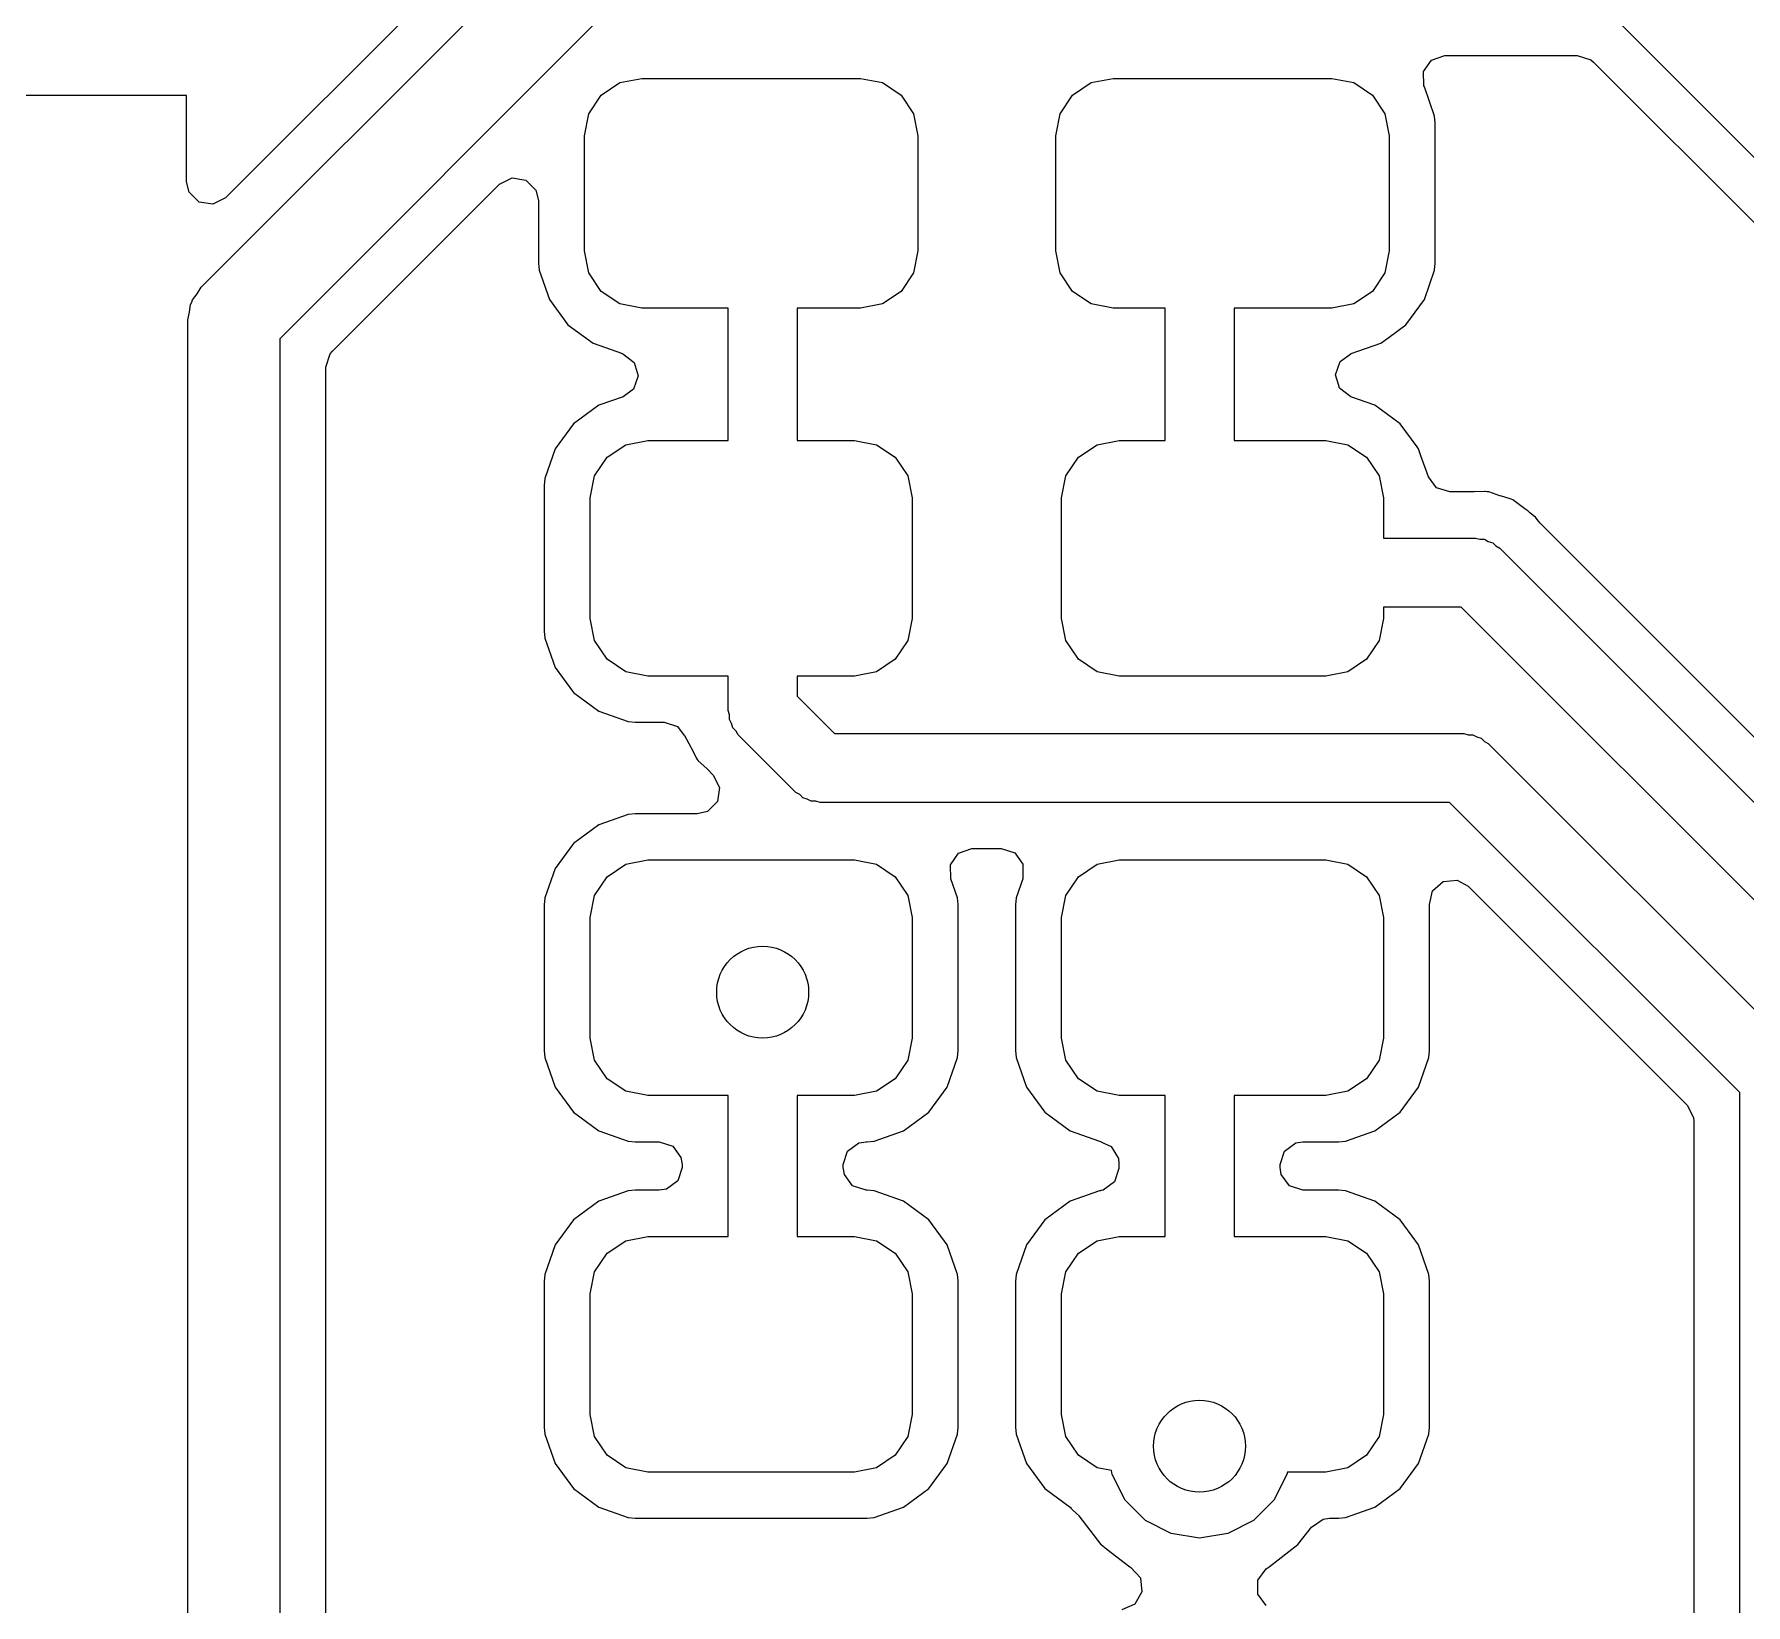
# Model space of a CAD drawing. Extents: x 0 to 2.79, y -2.39 to 0.
# Drawn here: x 0.3091 to 0.6022, y -1.4279 to -1.159 of the extents above; entities that cross this region are included whole.
import ezdxf

# ---------------------------------------------------------------- set-up
doc = ezdxf.new("R2010")
doc.units = 0
doc.header["$MEASUREMENT"] = 0
doc.layers.add('BLACK', color=7, linetype='CONTINUOUS')

msp = doc.modelspace()

# ---------------------------------------------------------------- linework, layer by layer
at = {"layer": 'BLACK', "linetype": 'CONTINUOUS'}
for p, q in [((0.394059, -1.13482), (0.341881, -1.187)), ((0.337739, -1.20231), (0.398763, -1.14128)), ((0.407592, -1.15472), (0.351181, -1.21114)), ((0.609393, -1.18588), (0.578235, -1.15472)), ((0.547035, -1.16539), (0.548407, -1.16341)), ((0.548407, -1.16341), (0.550681, -1.16262)), ((0.550681, -1.16262), (0.550768, -1.16262)), ((0.550768, -1.16262), (0.57335, -1.16262)), ((0.57335, -1.16262), (0.575641, -1.16336)), ((0.575641, -1.16336), (0.576106, -1.16376)), ((0.547089, -1.1678), (0.547035, -1.16539)), ((0.576106, -1.16376), (0.604689, -1.19234)), ((0.406229, -1.16942), (0.409422, -1.16728)), ((0.409422, -1.16728), (0.413189, -1.16654)), ((0.413189, -1.16654), (0.450591, -1.16654)), ((0.450591, -1.16654), (0.454357, -1.16728)), ((0.454357, -1.16728), (0.45755, -1.16942)), ((0.486938, -1.16942), (0.490131, -1.16728)), ((0.490131, -1.16728), (0.493898, -1.16654)), ((0.493898, -1.16654), (0.531299, -1.16654)), ((0.531299, -1.16654), (0.535066, -1.16728)), ((0.535066, -1.16728), (0.538259, -1.16942)), ((0.547157, -1.168), (0.547089, -1.1678)), ((0.548923, -1.17304), (0.547157, -1.168)), ((0.547157, -1.168), (0.547157, -1.168)), ((0.335228, -1.16947), (0.023827, -1.16947)), ((0.335228, -1.18424), (0.335228, -1.16947)), ((0.335228, -1.16947), (0.335228, -1.16947)), ((0.404096, -1.17261), (0.406229, -1.16942)), ((0.45755, -1.16942), (0.459684, -1.17261)), ((0.484804, -1.17261), (0.486938, -1.16942)), ((0.538259, -1.16942), (0.540393, -1.17261)), ((0.403346, -1.17638), (0.404096, -1.17261)), ((0.459684, -1.17261), (0.460433, -1.17638)), ((0.484055, -1.17638), (0.484804, -1.17261)), ((0.540393, -1.17261), (0.541142, -1.17638)), ((0.549035, -1.17424), (0.548923, -1.17304)), ((0.548923, -1.17304), (0.548923, -1.17304)), ((0.549035, -1.19803), (0.549035, -1.17424)), ((0.549035, -1.17424), (0.549035, -1.17424)), ((0.403346, -1.19606), (0.403346, -1.17638)), ((0.460433, -1.17638), (0.460433, -1.19606)), ((0.484055, -1.19606), (0.484055, -1.17638)), ((0.541142, -1.17638), (0.541142, -1.19606)), ((0.388799, -1.18468), (0.390945, -1.18359)), ((0.390945, -1.18359), (0.393325, -1.18396)), ((0.393325, -1.18396), (0.395028, -1.18567)), ((0.335653, -1.18601), (0.335228, -1.18424)), ((0.337356, -1.18772), (0.335653, -1.18601)), ((0.360216, -1.21326), (0.388799, -1.18468)), ((0.395028, -1.18567), (0.395453, -1.18744)), ((0.339735, -1.18809), (0.337356, -1.18772)), ((0.341881, -1.187), (0.339735, -1.18809)), ((0.395453, -1.18744), (0.395453, -1.1982)), ((0.395453, -1.1982), (0.395565, -1.1994)), ((0.404096, -1.19983), (0.403346, -1.19606)), ((0.460433, -1.19606), (0.459684, -1.19983)), ((0.484804, -1.19983), (0.484055, -1.19606)), ((0.541142, -1.19606), (0.540393, -1.19983)), ((0.548923, -1.1994), (0.549035, -1.1982)), ((0.549035, -1.1982), (0.549035, -1.19803)), ((0.549035, -1.1982), (0.549035, -1.1982)), ((0.395565, -1.1994), (0.395565, -1.1994)), ((0.395565, -1.1994), (0.397331, -1.20444)), ((0.406229, -1.20302), (0.404096, -1.19983)), ((0.459684, -1.19983), (0.45755, -1.20302)), ((0.486938, -1.20302), (0.484804, -1.19983)), ((0.540393, -1.19983), (0.538259, -1.20302)), ((0.547157, -1.20444), (0.548923, -1.1994)), ((0.336113, -1.20489), (0.336213, -1.20446)), ((0.336213, -1.20446), (0.337037, -1.20342)), ((0.337037, -1.20342), (0.337739, -1.20231)), ((0.397331, -1.20444), (0.400506, -1.20875)), ((0.409422, -1.20516), (0.406229, -1.20302)), ((0.45755, -1.20302), (0.454357, -1.20516)), ((0.490131, -1.20516), (0.486938, -1.20302)), ((0.538259, -1.20302), (0.535066, -1.20516)), ((0.543982, -1.20875), (0.547157, -1.20444)), ((0.335433, -1.20787), (0.335727, -1.20659)), ((0.335727, -1.20659), (0.335875, -1.20527)), ((0.335875, -1.20527), (0.336113, -1.20489)), ((0.413189, -1.20591), (0.409422, -1.20516)), ((0.427953, -1.20591), (0.413189, -1.20591)), ((0.427953, -1.22854), (0.427953, -1.20591)), ((0.450591, -1.20591), (0.439764, -1.20591)), ((0.439764, -1.20591), (0.439764, -1.22854)), ((0.454357, -1.20516), (0.450591, -1.20591)), ((0.493898, -1.20591), (0.490131, -1.20516)), ((0.502756, -1.20591), (0.493898, -1.20591)), ((0.502756, -1.22854), (0.502756, -1.20591)), ((0.531299, -1.20591), (0.514567, -1.20591)), ((0.514567, -1.20591), (0.514567, -1.22854)), ((0.535066, -1.20516), (0.531299, -1.20591)), ((0.335433, -2.09764), (0.335433, -1.20787)), ((0.400506, -1.20875), (0.400506, -1.20875)), ((0.400506, -1.20875), (0.400506, -1.20875)), ((0.400506, -1.20875), (0.400506, -1.20875)), ((0.400506, -1.20875), (0.400506, -1.20875)), ((0.400506, -1.20875), (0.404808, -1.21192)), ((0.541114, -1.21086), (0.543982, -1.20875)), ((0.351181, -1.21114), (0.351181, -2.09438)), ((0.359819, -1.21373), (0.360216, -1.21326)), ((0.404808, -1.21192), (0.404808, -1.21192)), ((0.404808, -1.21192), (0.404808, -1.21192)), ((0.404808, -1.21192), (0.409854, -1.21369)), ((0.534634, -1.21369), (0.53968, -1.21192)), ((0.53968, -1.21192), (0.539704, -1.2119)), ((0.539704, -1.2119), (0.541114, -1.21086)), ((0.359075, -1.21602), (0.359819, -1.21373)), ((0.359075, -1.79843), (0.359075, -1.21602)), ((0.409854, -1.21369), (0.409855, -1.21369)), ((0.409855, -1.21369), (0.409942, -1.21372)), ((0.409942, -1.21372), (0.411859, -1.21518)), ((0.411859, -1.21518), (0.412552, -1.21748)), ((0.531936, -1.21731), (0.532732, -1.21504)), ((0.532732, -1.21504), (0.534546, -1.21372)), ((0.534546, -1.21372), (0.534634, -1.21369)), ((0.534634, -1.21369), (0.534634, -1.21369)), ((0.412552, -1.21748), (0.411756, -1.21976)), ((0.532431, -1.21896), (0.531936, -1.21731)), ((0.532629, -1.21962), (0.532431, -1.21896)), ((0.409943, -1.22108), (0.405792, -1.22253)), ((0.411756, -1.21976), (0.409943, -1.22108)), ((0.534546, -1.22108), (0.532629, -1.21962)), ((0.538696, -1.22253), (0.534546, -1.22108)), ((0.405792, -1.22253), (0.40149, -1.2257)), ((0.405792, -1.22253), (0.405792, -1.22253)), ((0.542998, -1.2257), (0.538696, -1.22253)), ((0.40149, -1.2257), (0.398315, -1.23)), ((0.40149, -1.2257), (0.40149, -1.2257)), ((0.545928, -1.22967), (0.542998, -1.2257)), ((0.542998, -1.2257), (0.542998, -1.2257)), ((0.542998, -1.2257), (0.542998, -1.2257)), ((0.542998, -1.2257), (0.542998, -1.2257)), ((0.542998, -1.2257), (0.542998, -1.2257)), ((0.398315, -1.23), (0.396549, -1.23505)), ((0.407214, -1.23143), (0.410407, -1.22929)), ((0.410407, -1.22929), (0.414173, -1.22854)), ((0.414173, -1.22854), (0.427953, -1.22854)), ((0.439764, -1.22854), (0.449606, -1.22854)), ((0.449606, -1.22854), (0.453373, -1.22929)), ((0.453373, -1.22929), (0.456566, -1.23143)), ((0.487922, -1.23143), (0.491115, -1.22929)), ((0.491115, -1.22929), (0.494882, -1.22854)), ((0.494882, -1.22854), (0.502756, -1.22854)), ((0.514567, -1.22854), (0.530315, -1.22854)), ((0.530315, -1.22854), (0.534082, -1.22929)), ((0.534082, -1.22929), (0.537275, -1.23143)), ((0.546173, -1.23), (0.545928, -1.22967)), ((0.546576, -1.23116), (0.546173, -1.23)), ((0.40508, -1.23462), (0.407214, -1.23143)), ((0.456566, -1.23143), (0.4587, -1.23462)), ((0.485789, -1.23462), (0.487922, -1.23143)), ((0.537275, -1.23143), (0.539408, -1.23462)), ((0.547841, -1.23477), (0.546576, -1.23116)), ((0.396549, -1.23505), (0.396437, -1.23625)), ((0.396437, -1.23625), (0.396437, -1.26119)), ((0.396549, -1.23505), (0.396549, -1.23505)), ((0.404331, -1.23839), (0.40508, -1.23462)), ((0.4587, -1.23462), (0.459449, -1.23839)), ((0.485039, -1.23839), (0.485789, -1.23462)), ((0.539408, -1.23462), (0.540157, -1.23839)), ((0.549229, -1.23664), (0.547841, -1.23477)), ((0.55152, -1.23738), (0.549229, -1.23664)), ((0.404331, -1.25906), (0.404331, -1.23839)), ((0.459449, -1.23839), (0.459449, -1.25906)), ((0.485039, -1.25906), (0.485039, -1.23839)), ((0.540157, -1.23839), (0.540157, -1.24528)), ((0.555581, -1.23738), (0.55152, -1.23738)), ((0.55566, -1.23738), (0.555581, -1.23738)), ((0.557529, -1.2373), (0.55566, -1.23738)), ((0.557636, -1.2373), (0.557529, -1.2373)), ((0.557924, -1.23733), (0.557636, -1.2373)), ((0.557636, -1.2373), (0.557636, -1.2373)), ((0.558208, -1.23738), (0.557924, -1.23733)), ((0.560078, -1.23802), (0.558208, -1.23738)), ((0.560155, -1.23805), (0.560078, -1.23802)), ((0.560767, -1.23823), (0.560155, -1.23805)), ((0.56205, -1.23861), (0.560767, -1.23823)), ((0.56231, -1.23874), (0.56205, -1.23861)), ((0.56205, -1.23861), (0.56205, -1.23861)), ((0.562564, -1.23888), (0.56231, -1.23874)), ((0.564124, -1.24009), (0.562564, -1.23888)), ((0.564189, -1.24014), (0.564124, -1.24009)), ((0.564855, -1.24062), (0.564189, -1.24014)), ((0.564972, -1.24073), (0.564855, -1.24062)), ((0.565153, -1.24089), (0.564972, -1.24073)), ((0.565811, -1.2414), (0.565153, -1.24089)), ((0.566198, -1.24171), (0.565811, -1.2414)), ((0.566454, -1.2421), (0.566198, -1.24171)), ((0.566961, -1.24272), (0.566454, -1.2421)), ((0.540157, -1.24528), (0.555906, -1.24528)), ((0.555906, -1.24528), (0.556656, -1.24548)), ((0.556656, -1.24548), (0.557434, -1.24548)), ((0.557434, -1.24548), (0.558107, -1.24587)), ((0.612822, -1.28858), (0.566961, -1.24272)), ((0.558107, -1.24587), (0.558858, -1.24607)), ((0.558858, -1.24607), (0.559408, -1.24662)), ((0.559408, -1.24662), (0.560081, -1.24701)), ((0.560081, -1.24701), (0.630947, -1.31787)), ((0.553459, -1.25709), (0.540157, -1.25709)), ((0.540157, -1.25709), (0.540157, -1.25906)), ((0.620866, -1.32449), (0.553459, -1.25709)), ((0.40508, -1.26282), (0.404331, -1.25906)), ((0.459449, -1.25906), (0.4587, -1.26282)), ((0.485789, -1.26282), (0.485039, -1.25906)), ((0.540157, -1.25906), (0.539408, -1.26282)), ((0.396437, -1.26119), (0.396549, -1.26239)), ((0.396549, -1.26239), (0.396549, -1.26239)), ((0.396549, -1.26239), (0.398315, -1.26744)), ((0.407214, -1.26601), (0.40508, -1.26282)), ((0.4587, -1.26282), (0.456566, -1.26601)), ((0.487922, -1.26601), (0.485789, -1.26282)), ((0.539408, -1.26282), (0.537275, -1.26601)), ((0.410407, -1.26815), (0.407214, -1.26601)), ((0.456566, -1.26601), (0.453373, -1.26815)), ((0.491115, -1.26815), (0.487922, -1.26601)), ((0.537275, -1.26601), (0.534082, -1.26815)), ((0.398315, -1.26744), (0.40149, -1.27174)), ((0.414173, -1.2689), (0.410407, -1.26815)), ((0.427953, -1.2689), (0.414173, -1.2689)), ((0.427953, -1.2748), (0.427953, -1.2689)), ((0.449606, -1.2689), (0.439764, -1.2689)), ((0.439764, -1.2689), (0.439764, -1.27236)), ((0.453373, -1.26815), (0.449606, -1.2689)), ((0.494882, -1.2689), (0.491115, -1.26815)), ((0.530315, -1.2689), (0.494882, -1.2689)), ((0.534082, -1.26815), (0.530315, -1.2689)), ((0.40149, -1.27174), (0.40149, -1.27174)), ((0.40149, -1.27174), (0.40149, -1.27174)), ((0.40149, -1.27174), (0.40149, -1.27174)), ((0.40149, -1.27174), (0.40149, -1.27174)), ((0.40149, -1.27174), (0.405792, -1.27491)), ((0.428154, -1.27555), (0.427953, -1.2748)), ((0.439764, -1.27236), (0.446147, -1.27874)), ((0.405792, -1.27491), (0.405792, -1.27491)), ((0.405792, -1.27491), (0.405792, -1.27491)), ((0.405792, -1.27491), (0.410839, -1.27668)), ((0.410839, -1.27668), (0.412036, -1.27679)), ((0.412036, -1.27679), (0.412036, -1.27679)), ((0.412036, -1.27679), (0.412037, -1.27679)), ((0.412037, -1.27679), (0.416966, -1.27679)), ((0.416966, -1.27679), (0.419257, -1.27754)), ((0.419257, -1.27754), (0.420411, -1.2791)), ((0.428154, -1.27633), (0.428154, -1.27555)), ((0.428543, -1.277), (0.428154, -1.27633)), ((0.428744, -1.27776), (0.428543, -1.277)), ((0.429294, -1.27831), (0.428744, -1.27776)), ((0.420411, -1.2791), (0.420473, -1.27906)), ((0.420473, -1.27906), (0.421567, -1.28108)), ((0.429682, -1.27898), (0.429294, -1.27831)), ((0.439525, -1.28882), (0.429682, -1.27898)), ((0.446147, -1.27874), (0.553937, -1.27874)), ((0.553937, -1.27874), (0.554688, -1.27894)), ((0.554688, -1.27894), (0.555465, -1.27894)), ((0.555465, -1.27894), (0.556139, -1.27933)), ((0.556139, -1.27933), (0.55689, -1.27953)), ((0.55689, -1.27953), (0.55744, -1.28008)), ((0.55744, -1.28008), (0.558113, -1.28047)), ((0.558113, -1.28047), (0.611262, -1.33362)), ((0.421567, -1.28108), (0.421604, -1.28116)), ((0.421604, -1.28116), (0.422472, -1.28293)), ((0.422472, -1.28293), (0.422641, -1.28317)), ((0.422641, -1.28317), (0.422818, -1.2834)), ((0.422818, -1.2834), (0.424272, -1.28473)), ((0.424272, -1.28473), (0.42433, -1.28479)), ((0.42433, -1.28479), (0.425386, -1.28585)), ((0.425386, -1.28585), (0.42648, -1.28799)), ((0.42648, -1.28799), (0.426103, -1.29037)), ((0.440198, -1.28921), (0.439525, -1.28882)), ((0.440748, -1.28976), (0.440198, -1.28921)), ((0.4244, -1.29208), (0.42263, -1.2925)), ((0.426103, -1.29037), (0.4244, -1.29208)), ((0.441499, -1.28996), (0.440748, -1.28976)), ((0.442172, -1.29035), (0.441499, -1.28996)), ((0.44295, -1.29035), (0.442172, -1.29035)), ((0.443701, -1.29055), (0.44295, -1.29035)), ((0.551491, -1.29055), (0.443701, -1.29055)), ((0.601181, -1.34024), (0.551491, -1.29055)), ((0.405792, -1.29438), (0.40149, -1.29755)), ((0.410838, -1.29261), (0.405792, -1.29438)), ((0.410839, -1.29261), (0.410838, -1.29261)), ((0.412036, -1.2925), (0.410839, -1.29261)), ((0.42263, -1.2925), (0.412036, -1.2925)), ((0.40149, -1.29755), (0.398315, -1.30185)), ((0.40149, -1.29755), (0.40149, -1.29755)), ((0.407214, -1.30328), (0.410407, -1.30114)), ((0.410407, -1.30114), (0.414173, -1.30039)), ((0.414173, -1.30039), (0.449606, -1.30039)), ((0.449606, -1.30039), (0.453373, -1.30114)), ((0.453373, -1.30114), (0.456566, -1.30328)), ((0.466031, -1.30122), (0.467403, -1.29924)), ((0.466085, -1.30363), (0.466031, -1.30122)), ((0.467403, -1.29924), (0.469677, -1.29845)), ((0.469677, -1.29845), (0.469764, -1.29844)), ((0.469764, -1.29844), (0.474724, -1.29844)), ((0.474724, -1.29844), (0.477015, -1.29919)), ((0.477015, -1.29919), (0.478431, -1.30114)), ((0.478431, -1.30114), (0.478431, -1.30355)), ((0.487922, -1.30328), (0.491115, -1.30114)), ((0.491115, -1.30114), (0.494882, -1.30039)), ((0.494882, -1.30039), (0.530315, -1.30039)), ((0.530315, -1.30039), (0.534082, -1.30114)), ((0.534082, -1.30114), (0.537275, -1.30328)), ((0.398315, -1.30185), (0.396549, -1.3069)), ((0.40508, -1.30647), (0.407214, -1.30328)), ((0.456566, -1.30328), (0.4587, -1.30647)), ((0.46723, -1.3069), (0.466085, -1.30363)), ((0.478403, -1.30363), (0.477258, -1.3069)), ((0.478431, -1.30355), (0.478403, -1.30363)), ((0.485789, -1.30647), (0.487922, -1.30328)), ((0.537275, -1.30328), (0.539408, -1.30647)), ((0.548571, -1.30567), (0.550379, -1.30408)), ((0.550379, -1.30408), (0.552777, -1.30386)), ((0.552777, -1.30386), (0.554681, -1.3049)), ((0.396549, -1.3069), (0.396437, -1.3081)), ((0.396549, -1.3069), (0.396549, -1.3069)), ((0.404331, -1.31024), (0.40508, -1.30647)), ((0.4587, -1.30647), (0.459449, -1.31024)), ((0.467334, -1.30801), (0.46723, -1.3069)), ((0.477258, -1.3069), (0.477146, -1.3081)), ((0.477258, -1.3069), (0.477258, -1.3069)), ((0.485039, -1.31024), (0.485789, -1.30647)), ((0.539408, -1.30647), (0.540157, -1.31024)), ((0.548048, -1.30801), (0.548571, -1.30567)), ((0.554681, -1.3049), (0.592146, -1.34237)), ((0.396437, -1.3081), (0.396437, -1.33304)), ((0.467342, -1.3081), (0.467334, -1.30801)), ((0.467343, -1.3081), (0.467342, -1.3081)), ((0.467343, -1.33304), (0.467343, -1.3081)), ((0.477146, -1.3081), (0.477146, -1.33304)), ((0.548044, -1.30802), (0.548047, -1.30801)), ((0.548051, -1.3081), (0.548044, -1.30802)), ((0.548047, -1.30801), (0.548047, -1.30801)), ((0.548047, -1.30801), (0.548048, -1.30801)), ((0.548051, -1.33304), (0.548051, -1.3081)), ((0.404331, -1.33091), (0.404331, -1.31024)), ((0.459449, -1.31024), (0.459449, -1.33091)), ((0.485039, -1.33091), (0.485039, -1.31024)), ((0.540157, -1.31024), (0.540157, -1.33091)), ((0.396437, -1.33304), (0.396549, -1.33424)), ((0.40508, -1.33467), (0.404331, -1.33091)), ((0.459449, -1.33091), (0.4587, -1.33467)), ((0.46723, -1.33424), (0.467342, -1.33304)), ((0.467342, -1.33304), (0.467343, -1.33304)), ((0.477146, -1.33304), (0.477258, -1.33424)), ((0.485789, -1.33467), (0.485039, -1.33091)), ((0.540157, -1.33091), (0.539408, -1.33467)), ((0.547939, -1.33424), (0.548051, -1.33304)), ((0.548051, -1.33304), (0.548051, -1.33304)), ((0.396549, -1.33424), (0.396549, -1.33424)), ((0.396549, -1.33424), (0.398315, -1.33929)), ((0.407214, -1.33787), (0.40508, -1.33467)), ((0.4587, -1.33467), (0.456566, -1.33787)), ((0.465464, -1.33929), (0.46723, -1.33424)), ((0.477258, -1.33424), (0.477258, -1.33424)), ((0.477258, -1.33424), (0.479024, -1.33929)), ((0.487922, -1.33787), (0.485789, -1.33467)), ((0.539408, -1.33467), (0.537275, -1.33787)), ((0.546173, -1.33929), (0.547939, -1.33424)), ((0.398315, -1.33929), (0.40149, -1.34359)), ((0.410407, -1.34), (0.407214, -1.33787)), ((0.456566, -1.33787), (0.453373, -1.34)), ((0.462289, -1.34359), (0.465464, -1.33929)), ((0.479024, -1.33929), (0.482199, -1.34359)), ((0.491115, -1.34), (0.487922, -1.33787)), ((0.537275, -1.33787), (0.534082, -1.34)), ((0.542998, -1.34359), (0.546173, -1.33929)), ((0.414173, -1.34075), (0.410407, -1.34)), ((0.427953, -1.34075), (0.414173, -1.34075)), ((0.427953, -1.36486), (0.427953, -1.34075)), ((0.449606, -1.34075), (0.439764, -1.34075)), ((0.439764, -1.34075), (0.439764, -1.36486)), ((0.453373, -1.34), (0.449606, -1.34075)), ((0.494882, -1.34075), (0.491115, -1.34)), ((0.502756, -1.34075), (0.494882, -1.34075)), ((0.502756, -1.36486), (0.502756, -1.34075)), ((0.530315, -1.34075), (0.514567, -1.34075)), ((0.514567, -1.34075), (0.514567, -1.36486)), ((0.534082, -1.34), (0.530315, -1.34075)), ((0.601181, -1.85692), (0.601181, -1.34024)), ((0.40149, -1.34359), (0.40149, -1.34359)), ((0.40149, -1.34359), (0.40149, -1.34359)), ((0.40149, -1.34359), (0.40149, -1.34359)), ((0.40149, -1.34359), (0.40149, -1.34359)), ((0.40149, -1.34359), (0.405792, -1.34676)), ((0.457987, -1.34676), (0.462289, -1.34359)), ((0.482199, -1.34359), (0.482199, -1.34359)), ((0.482199, -1.34359), (0.482199, -1.34359)), ((0.482199, -1.34359), (0.482199, -1.34359)), ((0.482199, -1.34359), (0.482199, -1.34359)), ((0.482199, -1.34359), (0.486501, -1.34676)), ((0.538696, -1.34676), (0.542998, -1.34359)), ((0.592146, -1.34237), (0.593239, -1.34452)), ((0.593239, -1.34452), (0.593287, -1.34513)), ((0.593287, -1.34513), (0.593287, -1.84204)), ((0.405792, -1.34676), (0.405792, -1.34676)), ((0.405792, -1.34676), (0.405792, -1.34676)), ((0.405792, -1.34676), (0.410839, -1.34853)), ((0.452941, -1.34853), (0.457987, -1.34676)), ((0.486501, -1.34676), (0.486501, -1.34676)), ((0.486501, -1.34676), (0.486501, -1.34676)), ((0.486501, -1.34676), (0.491547, -1.34853)), ((0.53365, -1.34853), (0.538696, -1.34676)), ((0.410839, -1.34853), (0.412036, -1.34864)), ((0.412036, -1.34864), (0.412036, -1.34864)), ((0.412036, -1.34864), (0.412037, -1.34864)), ((0.412037, -1.34864), (0.416161, -1.34864)), ((0.416161, -1.34864), (0.418452, -1.34939)), ((0.418452, -1.34939), (0.419868, -1.35133)), ((0.447657, -1.35254), (0.448402, -1.35025)), ((0.448402, -1.35025), (0.450351, -1.34883)), ((0.450351, -1.34883), (0.451555, -1.34864)), ((0.451555, -1.34864), (0.451743, -1.34864)), ((0.451743, -1.34864), (0.452941, -1.34853)), ((0.451743, -1.34864), (0.451743, -1.34864)), ((0.491547, -1.34853), (0.491548, -1.34853)), ((0.491548, -1.34853), (0.491779, -1.34858)), ((0.491779, -1.34858), (0.491754, -1.34869)), ((0.491754, -1.34869), (0.493538, -1.34946)), ((0.493538, -1.34946), (0.494767, -1.35153)), ((0.522461, -1.35254), (0.523205, -1.35025)), ((0.523205, -1.35025), (0.525154, -1.34883)), ((0.525154, -1.34883), (0.526358, -1.34864)), ((0.526358, -1.34864), (0.532452, -1.34864)), ((0.532452, -1.34864), (0.53365, -1.34853)), ((0.532452, -1.34864), (0.532452, -1.34864)), ((0.420059, -1.35307), (0.419315, -1.35536)), ((0.419868, -1.35133), (0.420059, -1.35254)), ((0.420059, -1.35254), (0.420059, -1.35307)), ((0.447657, -1.35307), (0.447657, -1.35254)), ((0.447848, -1.35428), (0.447657, -1.35307)), ((0.494862, -1.35322), (0.494118, -1.35551)), ((0.494767, -1.35153), (0.494862, -1.35239)), ((0.494862, -1.35239), (0.494862, -1.35322)), ((0.522461, -1.35307), (0.522461, -1.35254)), ((0.522651, -1.35428), (0.522461, -1.35307)), ((0.417366, -1.35678), (0.416161, -1.35697)), ((0.419315, -1.35536), (0.417366, -1.35678)), ((0.449264, -1.35622), (0.447848, -1.35428)), ((0.451555, -1.35697), (0.449264, -1.35622)), ((0.494118, -1.35551), (0.492169, -1.35693)), ((0.524067, -1.35622), (0.522651, -1.35428)), ((0.526358, -1.35697), (0.524067, -1.35622)), ((0.405792, -1.35885), (0.40149, -1.36202)), ((0.410838, -1.35708), (0.405792, -1.35885)), ((0.410839, -1.35708), (0.410838, -1.35708)), ((0.412036, -1.35697), (0.410839, -1.35708)), ((0.416161, -1.35697), (0.412036, -1.35697)), ((0.451743, -1.35697), (0.451555, -1.35697)), ((0.452941, -1.35708), (0.451743, -1.35697)), ((0.451743, -1.35697), (0.451743, -1.35697)), ((0.457988, -1.35885), (0.452941, -1.35708)), ((0.452941, -1.35708), (0.452941, -1.35708)), ((0.462289, -1.36202), (0.457988, -1.35885)), ((0.486501, -1.35885), (0.482199, -1.36202)), ((0.491547, -1.35708), (0.486501, -1.35885)), ((0.491779, -1.35703), (0.491547, -1.35708)), ((0.492169, -1.35693), (0.491774, -1.35701)), ((0.491774, -1.35701), (0.491779, -1.35703)), ((0.532451, -1.35697), (0.526358, -1.35697)), ((0.532452, -1.35697), (0.532451, -1.35697)), ((0.533649, -1.35708), (0.532452, -1.35697)), ((0.53365, -1.35708), (0.533649, -1.35708)), ((0.538696, -1.35885), (0.53365, -1.35708)), ((0.542998, -1.36202), (0.538696, -1.35885)), ((0.40149, -1.36202), (0.398315, -1.36632)), ((0.40149, -1.36202), (0.40149, -1.36202)), ((0.46229, -1.36202), (0.462289, -1.36202)), ((0.462289, -1.36202), (0.462289, -1.36202)), ((0.462289, -1.36202), (0.462289, -1.36202)), ((0.462289, -1.36202), (0.462289, -1.36202)), ((0.464989, -1.36568), (0.46229, -1.36202)), ((0.482199, -1.36202), (0.479024, -1.36632)), ((0.482199, -1.36202), (0.482199, -1.36202)), ((0.545698, -1.36568), (0.542998, -1.36202)), ((0.542998, -1.36202), (0.542998, -1.36202)), ((0.542998, -1.36202), (0.542998, -1.36202)), ((0.542998, -1.36202), (0.542998, -1.36202)), ((0.542998, -1.36202), (0.542998, -1.36202)), ((0.407214, -1.36774), (0.410407, -1.36561)), ((0.410407, -1.36561), (0.414173, -1.36486)), ((0.414173, -1.36486), (0.427953, -1.36486)), ((0.439764, -1.36486), (0.449606, -1.36486)), ((0.449606, -1.36486), (0.453373, -1.36561)), ((0.453373, -1.36561), (0.456566, -1.36774)), ((0.465464, -1.36632), (0.464989, -1.36568)), ((0.487922, -1.36774), (0.491115, -1.36561)), ((0.491115, -1.36561), (0.494882, -1.36486)), ((0.494882, -1.36486), (0.502756, -1.36486)), ((0.514567, -1.36486), (0.530315, -1.36486)), ((0.530315, -1.36486), (0.534082, -1.36561)), ((0.534082, -1.36561), (0.537275, -1.36774)), ((0.546173, -1.36632), (0.545698, -1.36568)), ((0.398315, -1.36632), (0.396549, -1.37137)), ((0.40508, -1.37094), (0.407214, -1.36774)), ((0.456566, -1.36774), (0.4587, -1.37094)), ((0.46723, -1.37137), (0.465464, -1.36632)), ((0.479024, -1.36632), (0.477258, -1.37137)), ((0.485789, -1.37094), (0.487922, -1.36774)), ((0.537275, -1.36774), (0.539408, -1.37094)), ((0.547939, -1.37137), (0.546173, -1.36632)), ((0.396549, -1.37137), (0.396437, -1.37257)), ((0.396549, -1.37137), (0.396549, -1.37137)), ((0.404331, -1.3747), (0.40508, -1.37094)), ((0.4587, -1.37094), (0.459449, -1.3747)), ((0.467334, -1.37248), (0.46723, -1.37137)), ((0.477258, -1.37137), (0.477146, -1.37257)), ((0.477258, -1.37137), (0.477258, -1.37137)), ((0.485039, -1.3747), (0.485789, -1.37094)), ((0.539408, -1.37094), (0.540157, -1.3747)), ((0.548043, -1.37248), (0.547939, -1.37137)), ((0.396437, -1.37257), (0.396437, -1.39751)), ((0.467342, -1.37257), (0.467334, -1.37248)), ((0.467343, -1.37257), (0.467342, -1.37257)), ((0.467343, -1.39751), (0.467343, -1.37257)), ((0.477146, -1.37257), (0.477146, -1.39751)), ((0.548051, -1.37257), (0.548043, -1.37248)), ((0.548051, -1.39751), (0.548051, -1.37257)), ((0.548051, -1.37257), (0.548051, -1.37257)), ((0.404331, -1.39537), (0.404331, -1.3747)), ((0.459449, -1.3747), (0.459449, -1.39537)), ((0.485039, -1.39537), (0.485039, -1.3747)), ((0.540157, -1.3747), (0.540157, -1.39537)), ((0.396437, -1.39751), (0.396549, -1.39871)), ((0.40508, -1.39914), (0.404331, -1.39537)), ((0.459449, -1.39537), (0.4587, -1.39914)), ((0.46723, -1.39871), (0.467342, -1.39751)), ((0.467342, -1.39751), (0.467343, -1.39751)), ((0.477146, -1.39751), (0.477258, -1.39871)), ((0.485789, -1.39914), (0.485039, -1.39537)), ((0.540157, -1.39537), (0.539408, -1.39914)), ((0.547939, -1.39871), (0.548051, -1.39751)), ((0.548051, -1.39751), (0.548051, -1.39751)), ((0.396549, -1.39871), (0.396549, -1.39871)), ((0.396549, -1.39871), (0.398315, -1.40376)), ((0.407214, -1.40233), (0.40508, -1.39914)), ((0.4587, -1.39914), (0.456566, -1.40233)), ((0.465464, -1.40376), (0.46723, -1.39871)), ((0.477258, -1.39871), (0.477258, -1.39871)), ((0.477258, -1.39871), (0.479024, -1.40376)), ((0.487922, -1.40233), (0.485789, -1.39914)), ((0.539408, -1.39914), (0.537275, -1.40233)), ((0.546173, -1.40376), (0.547939, -1.39871)), ((0.398315, -1.40376), (0.40149, -1.40806)), ((0.410407, -1.40447), (0.407214, -1.40233)), ((0.456566, -1.40233), (0.453373, -1.40447)), ((0.462289, -1.40806), (0.465464, -1.40376)), ((0.479024, -1.40376), (0.482199, -1.40806)), ((0.491115, -1.40447), (0.487922, -1.40233)), ((0.537275, -1.40233), (0.534082, -1.40447)), ((0.542998, -1.40806), (0.546173, -1.40376)), ((0.414173, -1.40522), (0.410407, -1.40447)), ((0.449606, -1.40522), (0.414173, -1.40522)), ((0.453373, -1.40447), (0.449606, -1.40522)), ((0.493574, -1.40496), (0.491115, -1.40447)), ((0.493684, -1.40565), (0.493574, -1.40496)), ((0.495921, -1.41004), (0.493684, -1.40565)), ((0.523639, -1.40565), (0.521402, -1.41004)), ((0.523708, -1.40522), (0.523639, -1.40565)), ((0.530315, -1.40522), (0.523708, -1.40522)), ((0.534082, -1.40447), (0.530315, -1.40522)), ((0.40149, -1.40806), (0.40149, -1.40806)), ((0.40149, -1.40806), (0.40149, -1.40806)), ((0.40149, -1.40806), (0.40149, -1.40806)), ((0.40149, -1.40806), (0.40149, -1.40806)), ((0.40149, -1.40806), (0.405792, -1.41123)), ((0.457987, -1.41123), (0.462289, -1.40806)), ((0.482199, -1.40806), (0.482199, -1.40806)), ((0.482199, -1.40806), (0.482199, -1.40806)), ((0.482199, -1.40806), (0.482199, -1.40806)), ((0.482199, -1.40806), (0.482199, -1.40806)), ((0.482199, -1.40806), (0.486736, -1.41141)), ((0.538696, -1.41123), (0.542998, -1.40806)), ((0.405792, -1.41123), (0.405792, -1.41123)), ((0.405792, -1.41123), (0.405792, -1.41123)), ((0.405792, -1.41123), (0.410839, -1.413)), ((0.452941, -1.413), (0.457987, -1.41123)), ((0.486736, -1.41141), (0.486704, -1.41145)), ((0.486704, -1.41145), (0.487826, -1.41253)), ((0.487826, -1.41253), (0.487855, -1.41251)), ((0.487855, -1.41251), (0.488002, -1.4127)), ((0.499405, -1.41353), (0.495921, -1.41004)), ((0.521402, -1.41004), (0.517918, -1.41353)), ((0.53365, -1.413), (0.538696, -1.41123)), ((0.410839, -1.413), (0.412036, -1.41311)), ((0.412036, -1.41311), (0.412036, -1.41311)), ((0.412036, -1.41311), (0.412037, -1.41311)), ((0.412037, -1.41311), (0.451743, -1.41311)), ((0.451743, -1.41311), (0.452941, -1.413)), ((0.451743, -1.41311), (0.451743, -1.41311)), ((0.488002, -1.4127), (0.488007, -1.4127)), ((0.488007, -1.4127), (0.48801, -1.41271)), ((0.48801, -1.41271), (0.491787, -1.41763)), ((0.503795, -1.41576), (0.499405, -1.41353)), ((0.517918, -1.41353), (0.513528, -1.41576)), ((0.525523, -1.41765), (0.527835, -1.41464)), ((0.527835, -1.41464), (0.529821, -1.41327)), ((0.529821, -1.41327), (0.530928, -1.41311)), ((0.530928, -1.41311), (0.532452, -1.41311)), ((0.532452, -1.41311), (0.53365, -1.413)), ((0.532452, -1.41311), (0.532452, -1.41311)), ((0.491787, -1.41763), (0.4918, -1.41765)), ((0.4918, -1.41765), (0.4918, -1.41765)), ((0.4918, -1.41765), (0.4918, -1.41765)), ((0.4918, -1.41765), (0.492801, -1.41842)), ((0.492801, -1.41842), (0.496739, -1.42144)), ((0.508661, -1.41654), (0.503795, -1.41576)), ((0.513528, -1.41576), (0.508661, -1.41654)), ((0.520584, -1.42144), (0.525523, -1.41765)), ((0.496739, -1.42144), (0.496739, -1.42144)), ((0.496739, -1.42144), (0.496925, -1.42155)), ((0.496925, -1.42155), (0.498536, -1.42334)), ((0.498536, -1.42334), (0.498788, -1.42573)), ((0.51864, -1.42372), (0.520056, -1.42177)), ((0.51864, -1.42613), (0.51864, -1.42372)), ((0.520056, -1.42177), (0.520398, -1.42155)), ((0.520398, -1.42155), (0.520584, -1.42144)), ((0.520584, -1.42144), (0.520584, -1.42144)), ((0.498788, -1.42573), (0.497584, -1.42782)), ((0.520056, -1.42807), (0.51864, -1.42613)), ((0.497584, -1.42782), (0.495383, -1.4288))]:
    msp.add_line(p, q, dxfattribs=at)
at = {"layer": 'BLACK'}
for centre in [(0.433858, -1.32303), (0.508661, -1.40079)]:
    msp.add_circle(centre, 0.007874, dxfattribs=at)

doc.saveas('drawing.dxf')
